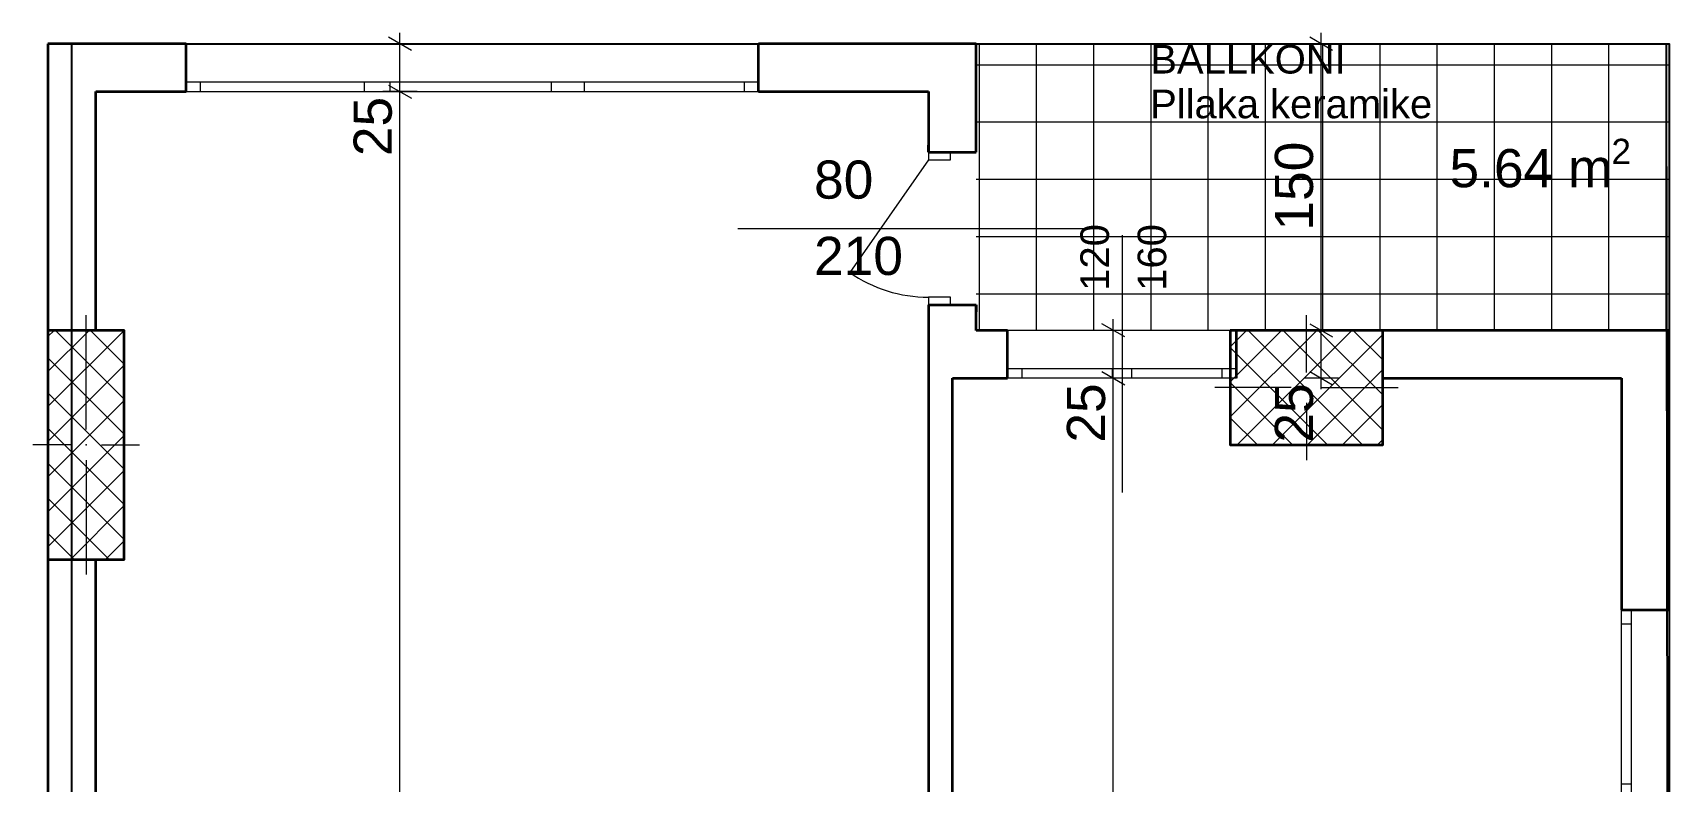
# Model space of a CAD drawing. Header units: centimetres. Extents: x 765 to 25620, y 224160 to 230516.
# Drawn here: x 9942 to 10799, y 229960 to 230353 of the extents above; entities that cross this region are included whole.
import ezdxf
from ezdxf.enums import TextEntityAlignment as Align

# ---------------------------------------------------------------- set-up
doc = ezdxf.new("R2010")
doc.units = ezdxf.units.CM
doc.header["$MEASUREMENT"] = 0
for name, color, linetype, lineweight in [('0_Pen_No__101', 252, 'Continuous', 13), ('ARCHICAD Door Markers_Pen_No__1', 7, 'Continuous', 13), ('ARCHICAD Door Markers_Pen_No__7', 7, 'Continuous', 35), ('ARCHICAD Doors_Pen_No__27', 7, 'Continuous', 35), ('ARCHICAD Window Markers_Pen_No__1', 7, 'Continuous', 13), ('ARCHICAD Window Markers_Pen_No__7', 7, 'Continuous', 35), ('ARCHICAD Windows_Pen_No__27', 7, 'Continuous', 35), ('Structural - Bearing_Pen_No__20', 1, 'Continuous', 0), ('Structural - Bearing_Pen_No__21', 7, 'Continuous', 35), ('Structural - Bearing_Pen_No__27', 7, 'Continuous', 35)]:
    doc.layers.add(name, color=color, linetype=linetype, lineweight=lineweight)
for name, color, linetype, lineweight, true_color in [('0_Pen_No__8', 7, 'Continuous', 35, 0xa80f02), ('Annotation - Text_Pen_No__8', 7, 'Continuous', 35, 0xa80f02), ('ARCHICAD Doors_Pen_No__23', 7, 'Continuous', 20, 0xff6600), ('ARCHICAD Doors_Pen_No__3', 7, 'Continuous', 18, 0xff6600), ('ARCHICAD Windows_Pen_No__23', 7, 'Continuous', 20, 0xff6600), ('ARCHICAD Windows_Pen_No__3', 7, 'Continuous', 18, 0xff6600)]:
    doc.layers.add(name, color=color, linetype=linetype, lineweight=lineweight, true_color=true_color)
for name, color, linetype in [('ARCHICAD Door Markers', 7, 'Continuous'), ('ARCHICAD Doors', 7, 'Continuous'), ('ARCHICAD Window Markers', 7, 'Continuous'), ('ARCHICAD Windows', 7, 'Continuous'), ('Dimensioning - General', 7, 'Continuous'), ('Structural - Bearing', 7, 'Continuous')]:
    doc.layers.add(name, color=color, linetype=linetype)
doc.styles.add('GENERATED_STYLE_1', font='arial.ttf')
pattern_1 = [(45, (7737.787, 207445.939), (-9.192388, 9.192388), []), (135, (7737.787, 207445.939), (9.192388, 9.192388), [])]

# ---------------------------------------------------------------- blocks, each defined once
blk = doc.blocks.new('Door 22_5')
at = {"layer": 'ARCHICAD Doors_Pen_No__23', "color": 30, "linetype": 'Continuous', "lineweight": 20, "true_color": 0xff6600}
for p, q in [((-360, 0), (-400, 0)), ((-400, 0), (-400, -115)), ((-360, -115), (-360, 0)), ((400, 0), (360, 0)), ((360, 0), (360, -115)), ((400, -115), (400, 0)), ((-400, -115), (-360, -115)), ((360, -115), (400, -115))]:
    blk.add_line(p, q, dxfattribs=at)
at = {"layer": 'ARCHICAD Doors_Pen_No__27', "color": 7, "linetype": 'Continuous', "lineweight": 35}
for p, q in [((-400, 0), (-437, 0)), ((-400, 0), (-437, 0)), ((-400, 0), (-400, -115)), ((-400, 0), (-400, -115)), ((400, 0), (400, -115)), ((400, 0), (400, -115)), ((400, 0), (437, 0)), ((400, 0), (437, 0)), ((-400, -115), (-400, -250)), ((-400, -115), (-400, -250)), ((400, -115), (400, -250)), ((400, -115), (400, -250)), ((-400, -250), (-437, -250)), ((-400, -250), (-437, -250)), ((400, -250), (437, -250)), ((400, -250), (437, -250))]:
    blk.add_line(p, q, dxfattribs=at)
at = {"layer": 'ARCHICAD Doors_Pen_No__3', "color": 30, "linetype": 'Continuous', "lineweight": 18, "true_color": 0xff6600}
blk.add_line((360, 0), (-229.8, 413), dxfattribs=at)
blk.add_arc((360, 0), 720, 145, 180, dxfattribs=at)
blk = doc.blocks.new('D Marker 22')
at = {"layer": 'ARCHICAD Door Markers_Pen_No__1', "color": 7, "linetype": 'Continuous', "lineweight": 13}
blk.add_line((0, -1250), (0, 600), dxfattribs=at)
at = {"layer": 'ARCHICAD Door Markers_Pen_No__7', "color": 7, "lineweight": 35, "style": 'GENERATED_STYLE_1'}
for tag, p in [('AC_MarkerText_3', (-368.6, -329.4)), ('A', (31.4, -329.4))]:
    blk.add_attdef(tag, text='', height=200, rotation=270, dxfattribs=at).set_placement(p, align=Align.BOTTOM_LEFT)
blk = doc.blocks.new('Triple Window 22')
at = {"layer": 'ARCHICAD Windows_Pen_No__23', "color": 30, "linetype": 'Continuous', "lineweight": 20, "true_color": 0xff6600}
for p, q in [((-1500, 0), (-1425, 0)), ((-1425, 0), (-1425, -50)), ((-568, -50), (-568, 0)), ((-568, 0), (-500, 0)), ((-500, 0), (-432, 0)), ((-432, 0), (-432, -50)), ((412.5, -50), (412.5, 0)), ((412.5, 0), (500, 0)), ((500, 0), (587.5, 0)), ((587.5, 0), (587.5, -50)), ((1425, -50), (1425, 0)), ((1425, 0), (1500, 0)), ((-1425, -50), (-1500, -50)), ((-500, -50), (-568, -50)), ((-432, -50), (-500, -50)), ((500, -50), (412.5, -50)), ((587.5, -50), (500, -50)), ((1500, -50), (1425, -50))]:
    blk.add_line(p, q, dxfattribs=at)
at = {"layer": 'ARCHICAD Windows_Pen_No__27', "color": 7, "linetype": 'Continuous', "lineweight": 35}
for p, q in [((-1500, 0), (-1500, -50)), ((-1500, 0), (-1500, -50)), ((1500, 0), (1500, -50)), ((1500, 0), (1500, -50)), ((-1500, -50), (-1500, -250)), ((1500, -50), (1500, -250))]:
    blk.add_line(p, q, dxfattribs=at)
at = {"layer": 'ARCHICAD Windows_Pen_No__3', "color": 30, "linetype": 'Continuous', "lineweight": 18, "true_color": 0xff6600}
for p, q in [((-1500, 0), (1500, 0)), ((-1425, 0), (-568, 0)), ((-432, 0), (412.5, 0)), ((587.5, 0), (1425, 0)), ((-568, -50), (-1425, -50)), ((412.5, -50), (-432, -50)), ((1425, -50), (587.5, -50)), ((-1500, -250), (1500, -250))]:
    blk.add_line(p, q, dxfattribs=at)
blk = doc.blocks.new('Double Sash Window 22')
at = {"layer": 'ARCHICAD Windows_Pen_No__23', "color": 30, "linetype": 'Continuous', "lineweight": 20, "true_color": 0xff6600}
for p, q in [((-600, 0), (-525, 0)), ((-525, 0), (-525, -50)), ((-50, -50), (-50, 0)), ((-50, 0), (0, 0)), ((0, 0), (50, 0)), ((50, 0), (50, -50)), ((525, -50), (525, 0)), ((525, 0), (600, 0)), ((-525, -50), (-600, -50)), ((0, -50), (-50, -50)), ((50, -50), (0, -50)), ((600, -50), (525, -50))]:
    blk.add_line(p, q, dxfattribs=at)
at = {"layer": 'ARCHICAD Windows_Pen_No__27', "color": 7, "linetype": 'Continuous', "lineweight": 35}
for p, q in [((-600, 0), (-600, -50)), ((-600, 0), (-600, -50)), ((600, 0), (600, -50)), ((600, 0), (600, -50)), ((-600, -50), (-600, -250)), ((600, -50), (600, -250))]:
    blk.add_line(p, q, dxfattribs=at)
at = {"layer": 'ARCHICAD Windows_Pen_No__3', "color": 30, "linetype": 'Continuous', "lineweight": 18, "true_color": 0xff6600}
for p, q in [((-600, 0), (600, 0)), ((-525, 0), (-50, 0)), ((50, 0), (525, 0)), ((-50, -50), (-525, -50)), ((525, -50), (50, -50)), ((-600, -250), (600, -250))]:
    blk.add_line(p, q, dxfattribs=at)
blk = doc.blocks.new('W Marker 22_2')
at = {"layer": 'ARCHICAD Window Markers_Pen_No__1', "color": 7, "linetype": 'Continuous', "lineweight": 13}
blk.add_line((0, 500), (0, -850), dxfattribs=at)
at = {"layer": 'ARCHICAD Window Markers_Pen_No__7', "color": 7, "lineweight": 35, "style": 'GENERATED_STYLE_1'}
for tag, p in [('AC_MarkerText_3', (276.4, 207.5)), ('iShowSillTo', (-23.6, 207.4))]:
    blk.add_attdef(tag, text='', height=150, rotation=90, dxfattribs=at).set_placement(p, align=Align.BOTTOM_LEFT)

msp = doc.modelspace()

# ---------------------------------------------------------------- hatches: boundary and pattern name
at = {"layer": 'Structural - Bearing', "linetype": 'Continuous', "lineweight": 0, "true_color": 0x000000}
h = msp.add_hatch(dxfattribs=at)
h.set_pattern_fill('CONCRETE_BLOCK', color=18, scale=0.1, style=0, pattern_type=2)
h.set_pattern_definition(pattern_1)
h.paths.add_polyline_path([(9949.6, 230076.7), (9989.6, 230076.7), (9989.6, 230196.7), (9949.6, 230196.7)])
h = msp.add_hatch(dxfattribs=at)
h.set_pattern_fill('CONCRETE_BLOCK', color=18, scale=0.1, style=0, pattern_type=2)
h.set_pattern_definition(pattern_1)
h.paths.add_polyline_path([(10569.26, 230196.7), (10569.26, 230136.7), (10649.26, 230136.7), (10649.26, 230196.7)])

# ---------------------------------------------------------------- linework, layer by layer
at = {"color": 0}
msp.add_line((10799.41, 230346.85), (10799.41, 230346.85), dxfattribs=at)
msp.add_lwpolyline([(10799.41, 229216.81), (10799.41, 229204.31), (9949.6, 229204.31), (9949.6, 229585.94), (9949.6, 229619.54), (9962.1, 229619.54), (9962.1, 230346.85), (10799.41, 230346.85), (10799.41, 229204.31), (9949.6, 229204.31)], dxfattribs=at)
at = {"color": 14, "true_color": 0xa80f02}
msp.add_lwpolyline([(10799.41, 229191.81), (9962.1, 229191.81), (9962.1, 230346.85), (10797.79, 230346.85), (10799.41, 229191.81)], dxfattribs=at)
at = {"layer": '0_Pen_No__101', "color": 252, "linetype": 'Continuous', "lineweight": 13}
for p, q in [((10437.79, 230196.7), (10437.79, 230346.85)), ((10467.79, 230196.7), (10467.79, 230346.85)), ((10497.79, 230196.7), (10497.79, 230346.85)), ((10527.79, 230196.7), (10527.79, 230346.85)), ((10557.79, 230196.7), (10557.79, 230346.85)), ((10587.79, 230196.7), (10587.79, 230346.85)), ((10617.79, 230196.7), (10617.79, 230346.85)), ((10647.79, 230196.7), (10647.79, 230346.85)), ((10677.79, 230196.7), (10677.79, 230346.85)), ((10707.79, 230196.7), (10707.79, 230346.85)), ((10737.79, 230196.7), (10737.79, 230346.85)), ((10767.79, 230196.7), (10767.79, 230346.85)), ((10797.79, 230196.7), (10797.79, 230346.85)), ((10436.14, 230335.94), (10799.41, 230335.94)), ((10436.14, 230305.94), (10799.41, 230305.94)), ((10436.14, 230275.94), (10799.41, 230275.94)), ((10436.14, 230245.94), (10799.41, 230245.94)), ((10436.14, 230215.94), (10799.41, 230215.94))]:
    msp.add_line(p, q, dxfattribs=at)
at = {"layer": 'Dimensioning - General', "color": 7, "linetype": 'Continuous', "lineweight": 13}
for p, q in [((10143.07, 230346.85), (10125.07, 230346.85)), ((10140.07, 230343.39), (10128.07, 230350.32)), ((10134.07, 230346.85), (10134.07, 230352.72)), ((10134.07, 230321.85), (10134.07, 230346.85)), ((10625.95, 230346.85), (10607.95, 230346.85)), ((10622.95, 230343.39), (10610.95, 230350.32)), ((10616.95, 230346.85), (10616.95, 230352.72)), ((10616.95, 230196.7), (10616.95, 230346.85)), ((10143.07, 230321.85), (10125.07, 230321.85)), ((10143.07, 230321.85), (10125.07, 230321.85)), ((10128.07, 230325.32), (10140.07, 230318.39)), ((10128.07, 230325.32), (10140.07, 230318.39)), ((10134.07, 229543.08), (10134.07, 230321.85)), ((10507.96, 230196.7), (10507.96, 230202.57)), ((10516.96, 230196.7), (10498.96, 230196.7)), ((10513.96, 230193.24), (10501.96, 230200.17)), ((10507.96, 230171.7), (10507.96, 230196.7)), ((10625.95, 230196.7), (10607.95, 230196.7)), ((10625.95, 230196.7), (10607.95, 230196.7)), ((10610.95, 230200.17), (10622.95, 230193.24)), ((10610.95, 230200.17), (10622.95, 230193.24)), ((10616.95, 230171.7), (10616.95, 230196.7)), ((10501.96, 230175.17), (10513.96, 230168.24)), ((10501.96, 230175.17), (10513.96, 230168.24)), ((10610.95, 230175.17), (10622.95, 230168.24)), ((10516.96, 230171.7), (10498.96, 230171.7)), ((10516.96, 230171.7), (10498.96, 230171.7)), ((10507.96, 229614.31), (10507.96, 230171.7)), ((10625.95, 230171.7), (10607.95, 230171.7)), ((10616.95, 230165.84), (10616.95, 230171.7))]:
    msp.add_line(p, q, dxfattribs=at)
at = {"layer": 'Structural - Bearing_Pen_No__20', "color": 1, "linetype": 'Continuous', "lineweight": 0}
for p, q in [((9969.6, 230144.7), (9969.6, 230204.7)), ((10609.26, 230174.7), (10609.26, 230204.7)), ((10601.26, 230166.7), (10561.26, 230166.7)), ((10617.26, 230166.7), (10657.26, 230166.7)), ((10609.26, 230158.7), (10609.26, 230128.7)), ((9961.6, 230136.7), (9941.6, 230136.7)), ((9977.6, 230136.7), (9997.6, 230136.7)), ((9969.6, 230128.7), (9969.6, 230068.7))]:
    msp.add_line(p, q, dxfattribs=at)
for p in [(10609.26, 230166.7), (9969.6, 230136.7)]:
    msp.add_point(p, dxfattribs=at)
at = {"layer": 'Structural - Bearing_Pen_No__21', "color": 7, "linetype": 'Continuous', "lineweight": 35, "flags": 128}
for points in [[(9949.6, 230076.7), (9989.6, 230076.7), (9989.6, 230196.7), (9949.6, 230196.7)], [(10569.26, 230196.7), (10569.26, 230136.7), (10649.26, 230136.7), (10649.26, 230196.7)]]:
    msp.add_lwpolyline(points, close=True, dxfattribs=at)
at = {"layer": 'Structural - Bearing_Pen_No__27', "color": 7, "linetype": 'Continuous', "lineweight": 35}
for p, q in [((10022.08, 230326.85), (10022.08, 230346.85)), ((10322.08, 230326.85), (10322.08, 230346.85)), ((10022.08, 230321.85), (10022.08, 230326.85)), ((10322.08, 230321.85), (10322.08, 230326.85)), ((10411.14, 230290.08), (10411.14, 230293.78)), ((10411.14, 230290.08), (10422.64, 230290.08)), ((10422.64, 230290.08), (10436.14, 230290.08)), ((10436.14, 230290.08), (10436.14, 230293.78)), ((10411.14, 230210.08), (10411.14, 230206.38)), ((10411.14, 230210.08), (10422.64, 230210.08)), ((10422.64, 230210.08), (10436.14, 230210.08)), ((10436.14, 230210.08), (10436.14, 230206.38)), ((10452.58, 230176.7), (10452.58, 230196.7)), ((10572.58, 230176.7), (10572.58, 230196.7)), ((10452.58, 230171.7), (10452.58, 230176.7)), ((10572.58, 230171.7), (10572.58, 230176.7)), ((10774.41, 230050.3), (10779.41, 230050.3)), ((10779.41, 230050.3), (10799.41, 230050.3))]:
    msp.add_line(p, q, dxfattribs=at)
at = {"layer": 'Structural - Bearing_Pen_No__27', "color": 7, "linetype": 'Continuous', "lineweight": 35, "flags": 128}
for points in [[(10022.08, 230346.85), (9949.6, 230346.85)], [(9949.6, 230346.85), (9949.6, 230196.7)], [(10411.14, 230346.85), (10322.08, 230346.85)], [(10436.14, 230346.85), (10411.14, 230346.85)], [(10436.14, 230290.08), (10436.14, 230346.85)], [(9974.6, 230321.85), (10022.08, 230321.85)], [(9974.6, 230196.7), (9974.6, 230321.85)], [(10322.08, 230321.85), (10411.14, 230321.85)], [(10411.14, 230321.85), (10411.14, 230290.08)], [(10411.14, 230210.08), (10411.14, 230171.7)], [(10436.14, 230196.7), (10436.14, 230210.08)], [(10452.58, 230196.7), (10436.14, 230196.7)], [(10774.41, 230196.7), (10649.26, 230196.7)], [(10799.41, 230196.7), (10774.41, 230196.7)], [(10799.41, 230050.3), (10799.41, 230196.7)], [(10411.14, 230171.7), (10411.14, 229745.61)], [(10423.64, 230171.7), (10436.14, 230171.7)], [(10423.64, 229714.54), (10423.64, 230171.7)], [(10436.14, 230171.7), (10452.58, 230171.7)], [(10649.26, 230171.7), (10774.41, 230171.7)], [(10774.41, 230171.7), (10774.41, 230050.3)], [(9949.6, 230076.7), (9949.6, 229624.31)], [(9974.6, 229624.31), (9974.6, 230076.7)]]:
    msp.add_lwpolyline(points, dxfattribs=at)

# ---------------------------------------------------------------- block references
at = {"layer": 'ARCHICAD Door Markers', "color": 7, "lineweight": 13}
ref = msp.add_blockref('D Marker 22', (10436.14, 230250.08), dxfattribs=dict(at, xscale=0.1, yscale=0.1, zscale=0.1, rotation=270))
ref.add_attrib('AC_MarkerText_2', '80', dxfattribs={"layer": 'ARCHICAD Door Markers_Pen_No__7', "color": 7, "lineweight": 35, "height": 20, "style": 'GENERATED_STYLE_1'}).set_placement((10351.14, 230259.75), align=Align.BOTTOM_LEFT)
ref.add_attrib('AC_MarkerText_3', '210', dxfattribs={"layer": 'ARCHICAD Door Markers_Pen_No__7', "color": 7, "lineweight": 35, "height": 20, "style": 'GENERATED_STYLE_1'}).set_placement((10351.14, 230219.75), align=Align.BOTTOM_LEFT)
at = {"layer": 'ARCHICAD Doors', "color": 7, "linetype": 'Continuous', "lineweight": 13, "xscale": 0.1, "yscale": 0.1, "zscale": 100, "rotation": 90}
msp.add_blockref('Door 22_5', (10411.14, 230250.08), dxfattribs=at)
at = {"layer": 'ARCHICAD Window Markers', "color": 7, "lineweight": 13}
ref = msp.add_blockref('W Marker 22_2', (10512.58, 230196.7), dxfattribs=dict(at, xscale=0.1, yscale=0.1, zscale=0.1))
ref.add_attrib('AC_MarkerText_2', '120', dxfattribs={"layer": 'ARCHICAD Window Markers_Pen_No__7', "color": 7, "lineweight": 35, "height": 15, "rotation": 90, "style": 'GENERATED_STYLE_1'}).set_placement((10510.23, 230217.45), align=Align.BOTTOM_LEFT)
ref.add_attrib('AC_MarkerText_3', '160', dxfattribs={"layer": 'ARCHICAD Window Markers_Pen_No__7', "color": 7, "lineweight": 35, "height": 15, "rotation": 90, "style": 'GENERATED_STYLE_1'}).set_placement((10540.23, 230217.45), align=Align.BOTTOM_LEFT)
at = {"layer": 'ARCHICAD Windows', "color": 21, "linetype": 'Continuous', "lineweight": 18, "true_color": 0xff9955, "yscale": 0.1, "zscale": 100}
for name, p, xscale, rotation in [('Triple Window 22', (10172.08, 230321.85), -0.1, 180), ('Double Sash Window 22', (10512.58, 230171.7), 0.1, 180), ('Triple Window 22', (10774.41, 229900.3), 0.1, 89.99999999999999)]:
    msp.add_blockref(name, p, dxfattribs=dict(at, xscale=xscale, rotation=rotation))

# ---------------------------------------------------------------- texts
at = {"layer": '0_Pen_No__8', "color": 14, "true_color": 0xa80f02, "style": 'GENERATED_STYLE_1'}
for s, height, p in [('2', 13.2, (10769.09, 230283.93)), ('5.64 m', 20, (10684.21, 230271.73))]:
    msp.add_text(s, height=height, dxfattribs=at).set_placement(p)
at = {"layer": 'Annotation - Text_Pen_No__8', "color": 14, "true_color": 0xa80f02, "style": 'GENERATED_STYLE_1'}
for s, p in [('BALLKONI', (10527.38, 230331.34)), ('Pllaka keramike', (10527.29, 230307.9))]:
    msp.add_text(s, height=15, dxfattribs=at).set_placement(p)
at = {"layer": 'Dimensioning - General', "color": 7, "lineweight": 13, "char_height": 20, "attachment_point": 7, "rotation": 90, "style": 'GENERATED_STYLE_1'}
for s, insert in [('\\A1;25', (10130.07, 230288.03)), ('\\A1;150', (10612.95, 230249.01)), ('\\A1;25', (10503.96, 230137.88)), ('\\A1;25', (10612.95, 230137.88))]:
    msp.add_mtext(s, dxfattribs=dict(at, insert=insert))

doc.saveas('drawing.dxf')
